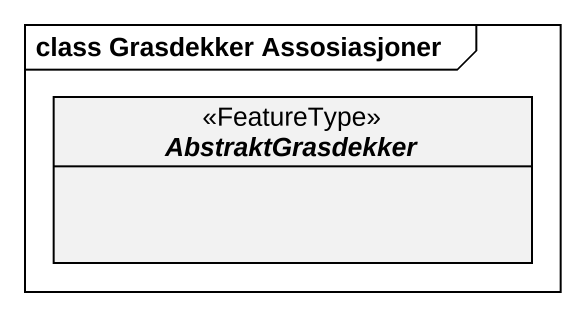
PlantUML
@startuml
mainframe class Grasdekker Assosiasjoner
hide circle
hide empty members
abstract class AbstraktGrasdekker <<FeatureType>>
@enduml
